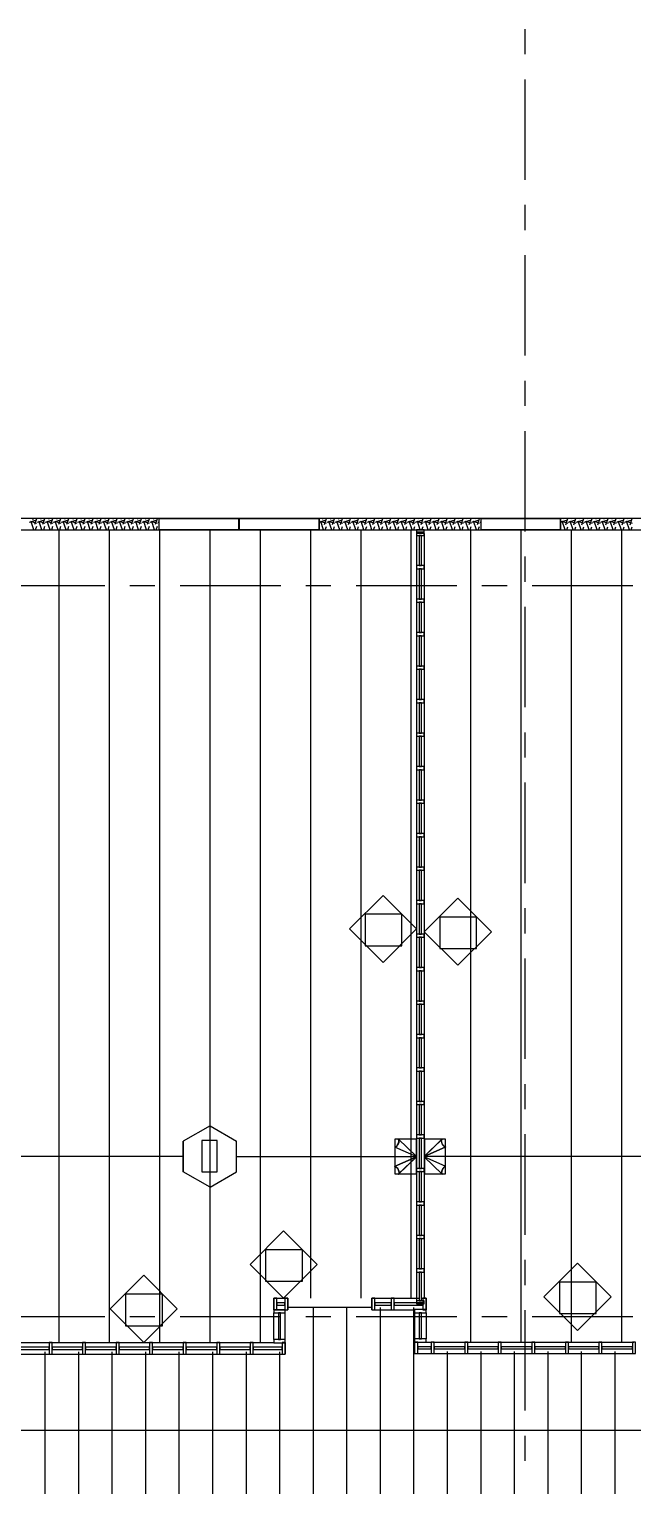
# Model space of a CAD drawing. Extents: x 0 to 3024, y 0 to 2160.
# Drawn here: x 655 to 871, y 646 to 1168 of the extents above; entities that cross this region are included whole.
import ezdxf

# ---------------------------------------------------------------- set-up
doc = ezdxf.new("R2010")
doc.units = 0
doc.layers.add('CTR-1st_Phase-Structure_S213-THIRD_FLOOR_FRAMING_PLAN', color=7, linetype='CONTINUOUS')

msp = doc.modelspace()

# ---------------------------------------------------------------- linework, layer by layer
at = {"layer": 'CTR-1st_Phase-Structure_S213-THIRD_FLOOR_FRAMING_PLAN', "color": 1}
for points in [[(832.859979, 1159.260025), (832.859979, 1168.260025)], [(832.859979, 1114.260026), (832.859979, 1150.260025)], [(832.859979, 1096.260027), (832.859979, 1105.260026)], [(832.859979, 1051.260028), (832.859979, 1087.260027)], [(832.859979, 1033.260028), (832.859979, 1042.260028)], [(832.859979, 988.260029), (832.859979, 1024.260028)], [(666.119983, 720.120036), (666.119983, 966.30003), (666.119983, 988.800029)], [(684.119983, 720.120036), (684.119983, 966.30003), (684.119983, 988.800029)], [(702.119982, 720.120036), (702.119982, 966.30003), (702.119982, 988.800029)], [(720.119982, 720.120036), (720.119982, 966.30003), (720.119982, 988.800029)], [(738.119982, 720.120036), (738.119982, 966.30003), (738.119982, 988.800029)], [(756.119981, 736.020036), (756.119981, 966.30003), (756.119981, 988.800029)], [(774.119981, 736.020036), (774.119981, 966.30003), (774.119981, 988.800029)], [(792.11998, 736.020036), (792.11998, 966.30003), (792.11998, 988.800029)], [(813.35998, 988.800029), (813.35998, 966.30003)], [(831.359979, 988.800029), (831.359979, 966.30003)], [(849.359979, 988.800029), (849.359979, 966.30003)], [(867.359978, 988.800029), (867.359978, 966.30003)], [(832.859979, 970.26003), (832.859979, 979.26003)], [(682.379983, 968.76003), (646.379984, 968.76003)], [(700.379982, 968.76003), (691.379983, 968.76003)], [(745.379981, 968.76003), (709.379982, 968.76003)], [(763.379981, 968.76003), (754.379981, 968.76003)], [(808.37998, 968.76003), (772.379981, 968.76003)], [(813.35998, 966.30003), (813.35998, 720.300036), (813.35998, 697.800037)], [(826.379979, 968.76003), (817.37998, 968.76003)], [(831.359979, 966.30003), (831.359979, 720.300036), (831.359979, 697.800037)], [(871.379978, 968.76003), (835.379979, 968.76003)], [(849.359979, 966.30003), (849.359979, 720.300036), (849.359979, 697.800037)], [(867.359978, 966.30003), (867.359978, 720.300036), (867.359978, 697.800037)], [(832.859979, 925.260031), (832.859979, 961.26003)], [(832.859979, 907.260031), (832.859979, 916.260031)], [(832.859979, 862.260032), (832.859979, 898.260032)], [(832.859979, 844.260033), (832.859979, 853.260033)], [(832.859979, 799.260034), (832.859979, 835.260033)], [(832.859979, 781.260034), (832.859979, 790.260034)], [(832.859979, 736.260036), (832.859979, 772.260035)], [(756.119981, 713.520036), (756.119981, 736.020036)], [(774.119981, 713.520036), (774.119981, 736.020036)], [(792.11998, 713.520036), (792.11998, 736.020036)], [(832.859979, 718.260036), (832.859979, 727.260036)], [(666.119983, 697.620037), (666.119983, 720.120036)], [(684.119983, 697.620037), (684.119983, 720.120036)], [(702.119982, 697.620037), (702.119982, 720.120036)], [(720.119982, 697.620037), (720.119982, 720.120036)], [(738.119982, 697.620037), (738.119982, 720.120036)], [(756.959981, 710.160036), (756.959981, 693.120037)], [(768.959981, 710.160036), (768.959981, 693.120037)], [(780.95998, 710.160036), (780.95998, 693.120037)], [(792.95998, 710.160036), (792.95998, 693.120037)], [(682.379983, 706.800036), (646.379984, 706.800036)], [(700.379982, 706.800036), (691.379983, 706.800036)], [(745.379981, 706.800036), (709.379982, 706.800036)], [(763.379981, 706.800036), (754.379981, 706.800036)], [(808.37998, 706.800036), (772.379981, 706.800036)], [(826.379979, 706.800036), (817.37998, 706.800036)], [(832.859979, 673.260037), (832.859979, 709.260036)], [(871.379978, 706.800036), (835.379979, 706.800036)], [(660.959983, 694.260037), (660.959983, 681.180037)], [(672.959983, 694.260037), (672.959983, 681.180037)], [(684.959983, 694.260037), (684.959983, 681.180037)], [(696.959983, 694.260037), (696.959983, 681.180037)], [(708.959982, 694.260037), (708.959982, 681.180037)], [(720.959982, 694.260037), (720.959982, 681.180037)], [(732.959982, 694.260037), (732.959982, 681.180037)], [(744.959981, 694.260037), (744.959981, 681.180037)], [(804.95998, 694.440037), (804.95998, 677.460037)], [(816.95998, 694.440037), (816.95998, 677.460037)], [(828.959979, 694.440037), (828.959979, 677.460037)], [(840.959979, 694.440037), (840.959979, 677.460037)], [(852.959979, 694.440037), (852.959979, 677.460037)], [(864.959978, 694.440037), (864.959978, 677.460037)], [(756.959981, 693.120037), (756.959981, 659.100038), (756.959981, 642.120038)], [(768.959981, 693.120037), (768.959981, 659.100038), (768.959981, 642.120038)], [(780.95998, 693.120037), (780.95998, 659.100038), (780.95998, 642.120038)], [(792.95998, 693.120037), (792.95998, 659.100038), (792.95998, 642.120038)], [(660.959983, 681.180037), (660.959983, 655.140038), (660.959983, 642.120038)], [(672.959983, 681.180037), (672.959983, 655.140038), (672.959983, 642.120038)], [(684.959983, 681.180037), (684.959983, 655.140038), (684.959983, 642.120038)], [(696.959983, 681.180037), (696.959983, 655.140038), (696.959983, 642.120038)], [(708.959982, 681.180037), (708.959982, 655.140038), (708.959982, 642.120038)], [(720.959982, 681.180037), (720.959982, 655.140038), (720.959982, 642.120038)], [(732.959982, 681.180037), (732.959982, 655.140038), (732.959982, 642.120038)], [(744.959981, 681.180037), (744.959981, 655.140038), (744.959981, 642.120038)], [(804.95998, 677.460037), (804.95998, 643.380038), (804.95998, 626.400038)], [(816.95998, 677.460037), (816.95998, 643.380038), (816.95998, 626.400038)], [(828.959979, 677.460037), (828.959979, 643.380038), (828.959979, 626.400038)], [(840.959979, 677.460037), (840.959979, 643.380038), (840.959979, 626.400038)], [(852.959979, 677.460037), (852.959979, 643.380038), (852.959979, 626.400038)], [(864.959978, 677.460037), (864.959978, 643.380038), (864.959978, 626.400038)], [(832.859979, 655.260038), (832.859979, 664.260037)]]:
    msp.add_lwpolyline(points, dxfattribs=at)
at = {"layer": 'CTR-1st_Phase-Structure_S213-THIRD_FLOOR_FRAMING_PLAN', "color": 7}
for points in [[(646.199984, 992.880029), (646.199984, 988.799929), (1565.879961, 988.799929), (1565.879961, 992.880029)], [(646.199984, 988.800029), (701.879982, 988.800029), (701.879982, 992.880029), (646.199984, 992.880029)], [(730.379982, 988.800029), (730.679982, 988.800029), (730.679982, 992.880029), (730.379982, 992.880029)], [(759.179981, 988.800029), (817.07998, 988.800029), (817.07998, 992.880029), (759.179981, 992.880029)], [(845.579979, 988.800029), (903.479977, 988.800029), (903.479977, 992.880029), (845.579979, 992.880029)], [(796.67998, 987.660029), (796.67998, 988.800029), (794.03998, 988.800029), (794.03998, 987.660029)], [(796.67998, 986.880029), (796.67998, 988.020029), (794.03998, 988.020029), (794.03998, 986.880029)], [(795.71998, 976.02003), (795.71998, 986.880029), (794.93998, 986.880029), (794.93998, 976.02003)], [(796.67998, 974.88003), (796.67998, 976.02003), (794.03998, 976.02003), (794.03998, 974.88003)], [(795.71998, 964.02003), (795.71998, 974.88003), (794.93998, 974.88003), (794.93998, 964.02003)], [(796.67998, 962.88003), (796.67998, 964.02003), (794.03998, 964.02003), (794.03998, 962.88003)], [(795.71998, 952.02003), (795.71998, 962.88003), (794.93998, 962.88003), (794.93998, 952.02003)], [(796.67998, 950.88003), (796.67998, 952.02003), (794.03998, 952.02003), (794.03998, 950.88003)], [(795.71998, 940.02003), (795.71998, 950.88003), (794.93998, 950.88003), (794.93998, 940.02003)], [(796.67998, 938.880031), (796.67998, 940.02003), (794.03998, 940.02003), (794.03998, 938.880031)], [(795.71998, 928.020031), (795.71998, 938.880031), (794.93998, 938.880031), (794.93998, 928.020031)], [(796.67998, 926.880031), (796.67998, 928.020031), (794.03998, 928.020031), (794.03998, 926.880031)], [(795.71998, 916.020031), (795.71998, 926.880031), (794.93998, 926.880031), (794.93998, 916.020031)], [(796.67998, 914.880031), (796.67998, 916.020031), (794.03998, 916.020031), (794.03998, 914.880031)], [(795.71998, 904.020031), (795.71998, 914.880031), (794.93998, 914.880031), (794.93998, 904.020031)], [(796.67998, 902.880031), (796.67998, 904.020031), (794.03998, 904.020031), (794.03998, 902.880031)], [(795.71998, 892.020032), (795.71998, 902.880031), (794.93998, 902.880031), (794.93998, 892.020032)], [(796.67998, 890.880032), (796.67998, 892.020032), (794.03998, 892.020032), (794.03998, 890.880032)], [(795.71998, 880.020032), (795.71998, 890.880032), (794.93998, 890.880032), (794.93998, 880.020032)], [(796.67998, 878.880032), (796.67998, 880.020032), (794.03998, 880.020032), (794.03998, 878.880032)], [(795.71998, 868.020032), (795.71998, 878.880032), (794.93998, 878.880032), (794.93998, 868.020032)], [(796.67998, 866.880032), (796.67998, 868.020032), (794.03998, 868.020032), (794.03998, 866.880032)], [(795.71998, 856.020033), (795.71998, 866.880032), (794.93998, 866.880032), (794.93998, 856.020033)], [(782.03998, 857.880033), (794.03998, 845.880033), (782.03998, 833.820033), (769.979981, 845.880033)], [(808.73998, 856.860033), (820.799979, 844.860033), (808.73998, 832.860033), (796.73998, 844.860033)], [(775.559981, 851.100033), (775.559981, 839.820033), (788.69998, 839.820033), (788.69998, 851.100033)], [(796.67998, 854.880033), (796.67998, 856.020033), (794.03998, 856.020033), (794.03998, 854.880033)], [(795.71998, 844.020033), (795.71998, 854.880033), (794.93998, 854.880033), (794.93998, 844.020033)], [(802.31998, 850.080033), (802.31998, 838.800033), (815.45998, 838.800033), (815.45998, 850.080033)], [(796.67998, 842.880033), (796.67998, 844.020033), (794.03998, 844.020033), (794.03998, 842.880033)], [(795.71998, 832.020033), (795.71998, 842.880033), (794.93998, 842.880033), (794.93998, 832.020033)], [(796.67998, 830.880033), (796.67998, 832.020033), (794.03998, 832.020033), (794.03998, 830.880033)], [(795.71998, 820.020033), (795.71998, 830.880033), (794.93998, 830.880033), (794.93998, 820.020033)], [(796.67998, 818.880034), (796.67998, 820.020033), (794.03998, 820.020033), (794.03998, 818.880034)], [(795.71998, 808.020034), (795.71998, 818.880034), (794.93998, 818.880034), (794.93998, 808.020034)], [(796.67998, 806.880034), (796.67998, 808.020034), (794.03998, 808.020034), (794.03998, 806.880034)], [(795.71998, 796.020034), (795.71998, 806.880034), (794.93998, 806.880034), (794.93998, 796.020034)], [(796.67998, 794.880034), (796.67998, 796.020034), (794.03998, 796.020034), (794.03998, 794.880034)], [(795.71998, 784.020034), (795.71998, 794.880034), (794.93998, 794.880034), (794.93998, 784.020034)], [(796.67998, 782.880034), (796.67998, 784.020034), (794.03998, 784.020034), (794.03998, 782.880034)], [(795.71998, 772.020035), (795.71998, 782.880034), (794.93998, 782.880034), (794.93998, 772.020035)], [(717.179982, 770.040035), (717.179982, 758.760035), (722.639982, 758.760035), (722.639982, 770.040035)], [(794.03998, 764.340035), (787.55998, 770.460035), (787.61998, 770.280035), (787.67998, 770.100035), (787.67998, 769.860035), (787.67998, 769.560035), (787.61998, 769.320035), (787.49998, 769.020035), (787.37998, 768.780035), (787.25998, 768.540035), (787.07998, 768.300035), (786.95998, 768.120035), (786.77998, 767.940035), (786.59998, 767.820035), (786.41998, 767.760035), (786.23998, 767.760035), (786.11998, 767.760035)], [(786.23998, 770.460035), (786.23998, 758.100035), (793.97998, 758.100035), (793.97998, 770.460035)], [(796.67998, 770.880035), (796.67998, 772.020035), (794.03998, 772.020035), (794.03998, 770.880035)], [(795.71998, 760.020035), (795.71998, 770.880035), (794.93998, 770.880035), (794.93998, 760.020035)], [(796.67998, 764.340035), (804.53998, 767.760035), (804.41998, 767.760035), (804.23998, 767.760035), (804.11998, 767.820035), (803.93998, 767.940035), (803.75998, 768.120035), (803.57998, 768.300035), (803.39998, 768.540035), (803.27998, 768.780035), (803.15998, 769.020035), (803.09998, 769.320035), (803.03998, 769.560035), (802.97998, 769.860035), (802.97998, 770.100035), (803.03998, 770.280035), (803.09998, 770.460035)], [(796.79998, 770.460035), (796.79998, 758.100035), (804.41998, 758.100035), (804.41998, 770.460035)], [(794.03998, 764.160035), (786.11998, 760.680035), (786.23998, 760.740035), (786.41998, 760.680035), (786.59998, 760.620035), (786.77998, 760.500035), (786.95998, 760.380035), (787.07998, 760.140035), (787.25998, 759.960035), (787.37998, 759.660035), (787.49998, 759.420035), (787.61998, 759.120035), (787.67998, 758.880035), (787.67998, 758.640035), (787.67998, 758.400035), (787.61998, 758.160035), (787.55998, 758.040035)], [(796.67998, 764.160035), (803.09998, 758.040035), (803.03998, 758.160035), (802.97998, 758.400035), (802.97998, 758.640035), (803.03998, 758.880035), (803.09998, 759.120035), (803.15998, 759.420035), (803.27998, 759.660035), (803.39998, 759.960035), (803.57998, 760.140035), (803.75998, 760.380035), (803.93998, 760.500035), (804.11998, 760.620035), (804.23998, 760.680035), (804.41998, 760.740035), (804.53998, 760.680035)], [(796.67998, 758.880035), (796.67998, 760.020035), (794.03998, 760.020035), (794.03998, 758.880035)], [(795.71998, 748.020035), (795.71998, 758.880035), (794.93998, 758.880035), (794.93998, 748.020035)], [(796.67998, 746.880035), (796.67998, 748.020035), (794.03998, 748.020035), (794.03998, 746.880035)], [(795.71998, 736.020036), (795.71998, 746.880035), (794.93998, 746.880035), (794.93998, 736.020036)], [(746.399981, 737.640036), (758.399981, 725.640036), (746.399981, 713.580036), (734.399982, 725.640036)], [(796.67998, 734.880036), (796.67998, 736.020036), (794.03998, 736.020036), (794.03998, 734.880036)], [(739.979982, 730.860036), (739.979982, 719.580036), (753.119981, 719.580036), (753.119981, 730.860036)], [(795.71998, 724.020036), (795.71998, 734.880036), (794.93998, 734.880036), (794.93998, 724.020036)], [(851.579979, 726.060036), (863.639978, 714.060036), (851.579979, 702.000036), (839.579979, 714.060036)], [(696.359983, 721.740036), (708.359982, 709.680036), (696.359983, 697.680037), (684.299983, 709.680036)], [(796.67998, 722.880036), (796.67998, 724.020036), (794.03998, 724.020036), (794.03998, 722.880036)], [(795.71998, 712.560036), (795.71998, 722.880036), (794.93998, 722.880036), (794.93998, 712.560036)], [(845.159979, 719.280036), (845.159979, 708.000036), (858.299979, 708.000036), (858.299979, 719.280036)], [(689.879983, 714.960036), (689.879983, 703.680036), (703.019982, 703.680036), (703.019982, 714.960036)], [(743.999981, 713.520036), (742.859981, 713.520036), (742.859981, 709.380036), (743.999981, 709.380036)], [(746.819981, 711.840036), (743.999981, 711.840036), (743.999981, 711.060036), (746.819981, 711.060036)], [(747.959981, 713.520036), (746.819981, 713.520036), (746.819981, 709.380036), (747.959981, 709.380036)], [(779.039981, 713.520036), (777.959981, 713.520036), (777.959981, 709.380036), (779.039981, 709.380036)], [(784.85998, 711.840036), (779.039981, 711.840036), (779.039981, 711.060036), (784.85998, 711.060036)], [(785.93998, 713.520036), (784.85998, 713.520036), (784.85998, 709.380036), (785.93998, 709.380036)], [(796.25998, 711.840036), (785.93998, 711.840036), (785.93998, 711.060036), (796.25998, 711.060036)], [(796.67998, 711.480036), (796.67998, 712.560036), (794.03998, 712.560036), (794.03998, 711.480036)], [(797.39998, 713.520036), (796.25998, 713.520036), (796.25998, 709.380036), (797.39998, 709.380036)], [(742.859981, 709.380036), (742.859981, 708.300036), (746.999981, 708.300036), (746.999981, 709.380036)], [(744.539981, 708.300036), (744.539981, 698.700037), (745.319981, 698.700037), (745.319981, 708.300036)], [(797.39998, 708.300036), (797.39998, 709.440036), (793.25998, 709.440036), (793.25998, 708.300036)], [(795.71998, 698.940037), (795.71998, 708.300036), (794.93998, 708.300036), (794.93998, 698.940037)], [(662.459983, 695.940037), (651.539984, 695.940037), (651.539984, 695.160037), (662.459983, 695.160037)], [(663.539983, 697.620037), (662.459983, 697.620037), (662.459983, 693.480037), (663.539983, 693.480037)], [(674.459983, 695.940037), (663.539983, 695.940037), (663.539983, 695.160037), (674.459983, 695.160037)], [(675.539983, 697.620037), (674.459983, 697.620037), (674.459983, 693.480037), (675.539983, 693.480037)], [(686.459983, 695.940037), (675.539983, 695.940037), (675.539983, 695.160037), (686.459983, 695.160037)], [(687.539983, 697.620037), (686.459983, 697.620037), (686.459983, 693.480037), (687.539983, 693.480037)], [(698.459983, 695.940037), (687.539983, 695.940037), (687.539983, 695.160037), (698.459983, 695.160037)], [(699.539983, 697.620037), (698.459983, 697.620037), (698.459983, 693.480037), (699.539983, 693.480037)], [(710.459982, 695.940037), (699.539983, 695.940037), (699.539983, 695.160037), (710.459982, 695.160037)], [(711.539982, 697.620037), (710.459982, 697.620037), (710.459982, 693.480037), (711.539982, 693.480037)], [(722.459982, 695.940037), (711.539982, 695.940037), (711.539982, 695.160037), (722.459982, 695.160037)], [(723.539982, 697.620037), (722.459982, 697.620037), (722.459982, 693.480037), (723.539982, 693.480037)], [(734.459982, 695.940037), (723.539982, 695.940037), (723.539982, 695.160037), (734.459982, 695.160037)], [(735.539982, 697.620037), (734.459982, 697.620037), (734.459982, 693.480037), (735.539982, 693.480037)], [(745.859981, 695.940037), (735.539982, 695.940037), (735.539982, 695.160037), (745.859981, 695.160037)], [(742.859981, 698.700037), (742.859981, 697.560037), (746.999981, 697.560037), (746.999981, 698.700037)], [(746.999981, 697.620037), (745.859981, 697.620037), (745.859981, 693.480037), (746.999981, 693.480037)], [(797.39998, 697.800037), (797.39998, 698.940037), (793.25998, 698.940037), (793.25998, 697.800037)], [(794.39998, 697.800037), (793.25998, 697.800037), (793.25998, 693.660037), (794.39998, 693.660037)], [(799.25998, 696.120037), (794.39998, 696.120037), (794.39998, 695.400037), (799.25998, 695.400037)], [(800.33998, 697.800037), (799.25998, 697.800037), (799.25998, 693.660037), (800.33998, 693.660037)], [(811.25998, 696.120037), (800.33998, 696.120037), (800.33998, 695.400037), (811.25998, 695.400037)], [(812.33998, 697.800037), (811.25998, 697.800037), (811.25998, 693.660037), (812.33998, 693.660037)], [(823.259979, 696.120037), (812.33998, 696.120037), (812.33998, 695.400037), (823.259979, 695.400037)], [(824.339979, 697.800037), (823.259979, 697.800037), (823.259979, 693.660037), (824.339979, 693.660037)], [(835.259979, 696.120037), (824.339979, 696.120037), (824.339979, 695.400037), (835.259979, 695.400037)], [(836.339979, 697.800037), (835.259979, 697.800037), (835.259979, 693.660037), (836.339979, 693.660037)], [(847.259979, 696.120037), (836.339979, 696.120037), (836.339979, 695.400037), (847.259979, 695.400037)], [(848.339979, 697.800037), (847.259979, 697.800037), (847.259979, 693.660037), (848.339979, 693.660037)], [(859.259979, 696.120037), (848.339979, 696.120037), (848.339979, 695.400037), (859.259979, 695.400037)], [(860.339978, 697.800037), (859.259979, 697.800037), (859.259979, 693.660037), (860.339978, 693.660037)], [(871.259978, 696.120037), (860.339978, 696.120037), (860.339978, 695.400037), (871.259978, 695.400037)], [(872.339978, 697.800037), (871.259978, 697.800037), (871.259978, 693.660037), (872.339978, 693.660037)]]:
    msp.add_lwpolyline(points, close=True, dxfattribs=at)
at = {"layer": 'CTR-1st_Phase-Structure_S213-THIRD_FLOOR_FRAMING_PLAN', "color": 2}
for points in [[(655.439984, 991.560029), (657.599984, 992.280029), (657.599984, 992.280029)], [(658.139984, 991.140029), (655.979984, 991.860029), (655.979984, 991.860029)], [(656.759984, 992.460029), (656.639984, 992.880029)], [(657.359984, 990.900029), (658.079984, 992.880029)], [(658.319984, 991.560029), (660.479983, 992.280029), (660.479983, 992.280029)], [(661.019983, 991.140029), (658.859984, 991.860029), (658.859984, 991.860029)], [(659.639984, 992.520029), (659.519984, 992.880029)], [(660.239983, 990.900029), (660.959983, 992.880029)], [(661.199983, 991.560029), (663.359983, 992.280029), (663.359983, 992.280029)], [(663.899983, 991.140029), (661.739983, 991.860029), (661.739983, 991.860029)], [(662.819983, 988.800029), (661.799983, 991.800029)], [(662.519983, 992.520029), (662.399983, 992.880029)], [(663.119983, 990.840029), (663.839983, 992.880029)], [(664.079983, 991.560029), (666.239983, 992.280029), (666.239983, 992.280029)], [(666.779983, 991.140029), (664.619983, 991.860029), (664.619983, 991.860029)], [(665.699983, 988.800029), (664.679983, 991.800029)], [(665.399983, 992.520029), (665.279983, 992.880029)], [(665.999983, 990.840029), (666.719983, 992.880029)], [(666.959983, 991.560029), (669.119983, 992.280029), (669.119983, 992.280029)], [(669.659983, 991.140029), (667.499983, 991.860029), (667.499983, 991.860029)], [(668.579983, 988.800029), (667.559983, 991.800029)], [(668.279983, 992.520029), (668.159983, 992.880029)], [(668.879983, 990.840029), (669.599983, 992.880029)], [(669.839983, 991.560029), (671.999983, 992.280029), (671.999983, 992.280029)], [(672.539983, 991.140029), (670.379983, 991.860029), (670.379983, 991.860029)], [(671.459983, 988.800029), (670.439983, 991.800029)], [(671.159983, 992.520029), (671.039983, 992.880029)], [(671.759983, 990.840029), (672.479983, 992.880029)], [(672.719983, 991.560029), (674.879983, 992.280029), (674.879983, 992.280029)], [(675.419983, 991.140029), (673.259983, 991.860029), (673.259983, 991.860029)], [(674.339983, 988.800029), (673.319983, 991.800029)], [(674.039983, 992.520029), (673.919983, 992.880029)], [(674.639983, 990.840029), (675.359983, 992.880029)], [(675.599983, 991.560029), (677.759983, 992.280029), (677.759983, 992.280029)], [(678.299983, 991.140029), (676.139983, 991.860029), (676.139983, 991.860029)], [(677.219983, 988.800029), (676.199983, 991.800029)], [(676.919983, 992.520029), (676.799983, 992.880029)], [(677.519983, 990.840029), (678.239983, 992.880029)], [(678.479983, 991.560029), (680.639983, 992.280029), (680.639983, 992.280029)], [(681.179983, 991.140029), (679.019983, 991.860029), (679.019983, 991.860029)], [(680.099983, 988.800029), (679.079983, 991.800029)], [(679.799983, 992.520029), (679.679983, 992.880029)], [(680.399983, 990.840029), (681.119983, 992.880029)], [(681.359983, 991.560029), (683.519983, 992.280029), (683.519983, 992.280029)], [(684.059983, 991.140029), (681.899983, 991.860029), (681.899983, 991.860029)], [(682.979983, 988.800029), (681.959983, 991.800029)], [(682.679983, 992.520029), (682.559983, 992.880029)], [(683.279983, 990.840029), (683.999983, 992.880029)], [(684.239983, 991.560029), (686.399983, 992.280029), (686.399983, 992.280029)], [(686.939983, 991.140029), (684.779983, 991.860029), (684.779983, 991.860029)], [(685.859983, 988.800029), (684.839983, 991.800029)], [(685.559983, 992.520029), (685.439983, 992.880029)], [(686.159983, 990.840029), (686.879983, 992.880029)], [(687.119983, 991.560029), (689.279983, 992.280029), (689.279983, 992.280029)], [(689.819983, 991.140029), (687.659983, 991.860029), (687.659983, 991.860029)], [(688.739983, 988.800029), (687.719983, 991.800029)], [(688.439983, 992.520029), (688.319983, 992.880029)], [(689.039983, 990.840029), (689.759983, 992.880029)], [(689.999983, 991.560029), (692.159983, 992.280029), (692.159983, 992.280029)], [(692.699983, 991.140029), (690.539983, 991.860029), (690.539983, 991.860029)], [(691.619983, 988.800029), (690.599983, 991.800029)], [(691.319983, 992.520029), (691.199983, 992.880029)], [(691.919983, 990.840029), (692.639983, 992.880029)], [(692.879983, 991.560029), (695.039983, 992.280029), (695.039983, 992.280029)], [(695.579983, 991.140029), (693.419983, 991.860029), (693.419983, 991.860029)], [(694.499983, 988.800029), (693.479983, 991.800029)], [(694.199983, 992.520029), (694.079983, 992.880029)], [(694.799983, 990.840029), (695.519983, 992.880029)], [(695.759983, 991.560029), (697.919983, 992.280029), (697.919983, 992.280029)], [(698.459983, 991.140029), (696.299983, 991.860029), (696.299983, 991.860029)], [(697.379983, 988.800029), (696.359983, 991.800029)], [(697.079983, 992.520029), (696.959983, 992.880029)], [(697.679983, 990.840029), (698.399983, 992.880029)], [(698.639983, 991.560029), (700.799982, 992.280029), (700.799982, 992.280029)], [(701.339982, 991.140029), (699.179983, 991.860029), (699.179983, 991.860029)], [(700.259982, 988.800029), (699.239983, 991.800029)], [(699.959983, 992.520029), (699.839983, 992.880029)], [(700.559982, 990.840029), (701.279982, 992.880029)], [(759.179981, 991.560029), (761.279981, 992.280029), (761.279981, 992.280029)], [(761.819981, 991.140029), (759.659981, 991.860029), (759.659981, 991.860029)], [(760.739981, 988.800029), (759.719981, 991.860029)], [(760.439981, 992.580029), (760.319981, 992.880029)], [(761.039981, 990.780029), (761.759981, 992.880029)], [(761.999981, 991.560029), (764.159981, 992.280029), (764.159981, 992.280029)], [(764.699981, 991.140029), (762.539981, 991.860029), (762.539981, 991.860029)], [(763.619981, 988.800029), (762.599981, 991.860029)], [(763.319981, 992.580029), (763.199981, 992.880029)], [(763.919981, 990.780029), (764.639981, 992.880029)], [(764.879981, 991.560029), (767.039981, 992.280029), (767.039981, 992.280029)], [(767.579981, 991.140029), (765.419981, 991.860029), (765.419981, 991.860029)], [(766.499981, 988.800029), (765.479981, 991.860029)], [(766.199981, 992.580029), (766.079981, 992.880029)], [(766.799981, 990.780029), (767.519981, 992.880029)], [(767.759981, 991.560029), (769.919981, 992.280029), (769.919981, 992.280029)], [(770.459981, 991.140029), (768.299981, 991.860029), (768.299981, 991.860029)], [(769.379981, 988.800029), (768.359981, 991.860029)], [(769.079981, 992.640029), (768.959981, 992.880029)], [(769.679981, 990.780029), (770.399981, 992.880029)], [(770.639981, 991.560029), (772.799981, 992.280029), (772.799981, 992.280029)], [(773.339981, 991.140029), (771.179981, 991.860029), (771.179981, 991.860029)], [(772.259981, 988.800029), (771.239981, 991.920029)], [(771.959981, 992.640029), (771.839981, 992.880029)], [(772.559981, 990.720029), (773.279981, 992.880029)], [(773.519981, 991.560029), (775.679981, 992.280029), (775.679981, 992.280029)], [(776.219981, 991.140029), (774.059981, 991.860029), (774.059981, 991.860029)], [(775.139981, 988.800029), (774.119981, 991.920029)], [(774.839981, 992.640029), (774.719981, 992.880029)], [(775.439981, 990.720029), (776.159981, 992.880029)], [(776.399981, 991.560029), (778.559981, 992.280029), (778.559981, 992.280029)], [(779.099981, 991.140029), (776.939981, 991.860029), (776.939981, 991.860029)], [(778.019981, 988.800029), (776.999981, 991.920029)], [(777.719981, 992.640029), (777.599981, 992.880029)], [(778.319981, 990.720029), (779.039981, 992.880029)], [(779.279981, 991.560029), (781.43998, 992.280029), (781.43998, 992.280029)], [(781.97998, 991.140029), (779.819981, 991.860029), (779.819981, 991.860029)], [(780.89998, 988.800029), (779.879981, 991.920029)], [(780.59998, 992.640029), (780.47998, 992.880029)], [(781.19998, 990.720029), (781.91998, 992.880029)], [(782.15998, 991.560029), (784.31998, 992.280029), (784.31998, 992.280029)], [(784.85998, 991.140029), (782.69998, 991.860029), (782.69998, 991.860029)], [(783.77998, 988.800029), (782.75998, 991.920029)], [(783.47998, 992.640029), (783.35998, 992.880029)], [(784.07998, 990.720029), (784.79998, 992.880029)], [(785.03998, 991.560029), (787.19998, 992.280029), (787.19998, 992.280029)], [(787.73998, 991.140029), (785.57998, 991.860029), (785.57998, 991.860029)], [(786.65998, 988.800029), (785.63998, 991.920029)], [(786.35998, 992.640029), (786.23998, 992.880029)], [(786.95998, 990.720029), (787.67998, 992.880029)], [(787.91998, 991.560029), (790.07998, 992.280029), (790.07998, 992.280029)], [(790.61998, 991.140029), (788.45998, 991.860029), (788.45998, 991.860029)], [(789.53998, 988.800029), (788.51998, 991.920029)], [(789.23998, 992.640029), (789.11998, 992.880029)], [(789.83998, 990.720029), (790.55998, 992.880029)], [(790.79998, 991.560029), (792.95998, 992.280029), (792.95998, 992.280029)], [(793.49998, 991.140029), (791.33998, 991.860029), (791.33998, 991.860029)], [(792.41998, 988.800029), (791.39998, 991.920029)], [(792.11998, 992.640029), (791.99998, 992.880029)], [(792.71998, 990.720029), (793.43998, 992.880029)], [(793.67998, 991.560029), (795.83998, 992.280029), (795.83998, 992.280029)], [(796.37998, 991.140029), (794.21998, 991.860029), (794.21998, 991.860029)], [(795.29998, 988.800029), (794.27998, 991.920029)], [(794.99998, 992.640029), (794.87998, 992.880029)], [(795.59998, 990.720029), (796.31998, 992.880029)], [(796.55998, 991.560029), (798.71998, 992.280029), (798.71998, 992.280029)], [(799.25998, 991.140029), (797.09998, 991.860029), (797.09998, 991.860029)], [(798.17998, 988.800029), (797.15998, 991.920029)], [(797.87998, 992.640029), (797.75998, 992.880029)], [(798.47998, 990.720029), (799.19998, 992.880029)], [(799.43998, 991.560029), (801.59998, 992.280029), (801.59998, 992.280029)], [(802.13998, 991.140029), (799.97998, 991.860029), (799.97998, 991.860029)], [(801.05998, 988.800029), (800.03998, 991.920029)], [(800.75998, 992.640029), (800.63998, 992.880029)], [(801.35998, 990.720029), (802.07998, 992.880029)], [(802.31998, 991.560029), (804.47998, 992.280029), (804.47998, 992.280029)], [(805.01998, 991.140029), (802.85998, 991.860029), (802.85998, 991.860029)], [(803.93998, 988.800029), (802.91998, 991.920029)], [(803.63998, 992.640029), (803.51998, 992.880029)], [(804.23998, 990.720029), (804.95998, 992.880029)], [(805.19998, 991.560029), (807.35998, 992.280029), (807.35998, 992.280029)], [(807.89998, 991.140029), (805.73998, 991.860029), (805.73998, 991.860029)], [(806.81998, 988.800029), (805.79998, 991.920029)], [(806.51998, 992.640029), (806.39998, 992.880029)], [(807.11998, 990.720029), (807.83998, 992.880029)], [(808.07998, 991.560029), (810.23998, 992.280029), (810.23998, 992.280029)], [(810.77998, 991.140029), (808.61998, 991.860029), (808.61998, 991.860029)], [(809.69998, 988.800029), (808.67998, 991.920029)], [(809.39998, 992.640029), (809.27998, 992.880029)], [(809.99998, 990.720029), (810.71998, 992.880029)], [(810.95998, 991.560029), (813.11998, 992.280029), (813.11998, 992.280029)], [(813.65998, 991.140029), (811.49998, 991.860029), (811.49998, 991.860029)], [(812.57998, 988.800029), (811.55998, 991.920029)], [(812.27998, 992.640029), (812.15998, 992.880029)], [(812.87998, 990.720029), (813.59998, 992.880029)], [(813.83998, 991.560029), (815.99998, 992.280029), (815.99998, 992.280029)], [(815.45998, 988.800029), (814.43998, 991.920029)], [(816.53998, 991.140029), (814.43998, 991.860029), (814.43998, 991.860029)], [(815.15998, 992.640029), (815.03998, 992.880029)], [(815.75998, 990.720029), (816.47998, 992.880029)], [(845.579979, 991.560029), (847.679979, 992.280029), (847.679979, 992.280029)], [(847.139979, 988.800029), (846.059979, 991.980029)], [(848.279979, 991.140029), (846.119979, 991.860029), (846.119979, 991.860029)], [(846.779979, 992.700029), (846.719979, 992.880029)], [(847.379979, 990.660029), (848.159979, 992.880029)], [(848.399979, 991.560029), (850.559979, 992.280029), (850.559979, 992.280029)], [(850.019979, 988.800029), (848.939979, 991.980029)], [(851.159979, 991.140029), (848.999979, 991.860029), (848.999979, 991.860029)], [(849.659979, 992.700029), (849.599979, 992.880029)], [(850.259979, 990.660029), (851.039979, 992.880029)], [(851.279979, 991.560029), (853.439979, 992.280029), (853.439979, 992.280029)], [(852.899979, 988.800029), (851.819979, 991.980029)], [(854.039979, 991.140029), (851.879979, 991.860029), (851.879979, 991.860029)], [(852.539979, 992.700029), (852.479979, 992.880029)], [(853.139979, 990.660029), (853.919979, 992.880029)], [(854.159979, 991.560029), (856.319979, 992.280029), (856.319979, 992.280029)], [(855.779979, 988.800029), (854.699979, 991.980029)], [(856.919979, 991.140029), (854.759979, 991.860029), (854.759979, 991.860029)], [(855.419979, 992.700029), (855.359979, 992.880029)], [(856.019979, 990.660029), (856.799979, 992.880029)], [(857.039979, 991.560029), (859.199979, 992.280029), (859.199979, 992.280029)], [(858.659979, 988.800029), (857.579979, 991.980029)], [(859.799979, 991.140029), (857.639979, 991.860029), (857.639979, 991.860029)], [(858.299979, 992.700029), (858.239979, 992.880029)], [(858.899979, 990.660029), (859.679979, 992.880029)], [(859.919979, 991.560029), (862.079978, 992.280029), (862.079978, 992.280029)], [(861.539978, 988.800029), (860.459978, 991.980029)], [(862.679978, 991.140029), (860.519978, 991.860029), (860.519978, 991.860029)], [(861.179978, 992.700029), (861.119978, 992.880029)], [(861.779978, 990.660029), (862.559978, 992.880029)], [(862.799978, 991.560029), (864.959978, 992.280029), (864.959978, 992.280029)], [(864.419978, 988.800029), (863.339978, 991.980029)], [(865.559978, 991.140029), (863.399978, 991.860029), (863.399978, 991.860029)], [(864.059978, 992.700029), (863.999978, 992.880029)], [(864.659978, 990.660029), (865.439978, 992.880029)], [(865.679978, 991.560029), (867.839978, 992.280029), (867.839978, 992.280029)], [(867.299978, 988.800029), (866.219978, 991.980029)], [(868.439978, 991.140029), (866.279978, 991.860029), (866.279978, 991.860029)], [(866.939978, 992.700029), (866.879978, 992.880029)], [(867.539978, 990.660029), (868.319978, 992.880029)], [(868.559978, 991.560029), (870.719978, 992.280029), (870.719978, 992.280029)], [(870.179978, 988.800029), (869.099978, 991.980029)], [(871.319978, 991.140029), (869.159978, 991.860029), (869.159978, 991.860029)], [(869.819978, 992.700029), (869.759978, 992.880029)], [(870.419978, 990.660029), (871.199978, 992.880029)], [(657.059984, 988.800029), (656.039984, 991.740029)], [(657.659984, 988.800029), (658.079984, 990.180029)], [(659.939984, 988.800029), (658.919984, 991.740029)], [(660.539983, 988.800029), (660.959983, 990.180029)], [(663.419983, 988.800029), (663.839983, 990.120029)], [(666.299983, 988.800029), (666.719983, 990.120029)], [(669.179983, 988.800029), (669.599983, 990.120029)], [(672.059983, 988.800029), (672.479983, 990.120029)], [(674.939983, 988.800029), (675.359983, 990.120029)], [(677.819983, 988.800029), (678.239983, 990.120029)], [(680.699983, 988.800029), (681.119983, 990.120029)], [(683.579983, 988.800029), (683.999983, 990.120029)], [(686.459983, 988.800029), (686.879983, 990.120029)], [(689.339983, 988.800029), (689.759983, 990.120029)], [(692.219983, 988.800029), (692.639983, 990.120029)], [(695.099983, 988.800029), (695.519983, 990.120029)], [(697.979983, 988.800029), (698.399983, 990.120029)], [(700.859982, 988.800029), (701.279982, 990.120029)], [(701.519982, 991.560029), (701.879982, 991.680029)], [(730.379982, 991.560029), (730.679982, 991.680029)], [(761.339981, 988.800029), (761.759981, 990.060029)], [(764.219981, 988.800029), (764.639981, 990.060029)], [(767.099981, 988.800029), (767.519981, 990.060029)], [(769.979981, 988.800029), (770.399981, 990.060029)], [(772.859981, 988.800029), (773.279981, 990.000029)], [(775.739981, 988.800029), (776.159981, 990.000029)], [(778.619981, 988.800029), (779.039981, 990.000029)], [(781.49998, 988.800029), (781.91998, 990.000029)], [(784.37998, 988.800029), (784.79998, 990.000029)], [(787.25998, 988.800029), (787.67998, 990.000029)], [(790.13998, 988.800029), (790.55998, 990.000029)], [(793.01998, 988.800029), (793.43998, 990.000029)], [(795.89998, 988.800029), (796.31998, 990.000029)], [(798.77998, 988.800029), (799.19998, 990.000029)], [(801.65998, 988.800029), (802.07998, 990.000029)], [(804.53998, 988.800029), (804.95998, 990.000029)], [(807.41998, 988.800029), (807.83998, 990.000029)], [(810.29998, 988.800029), (810.71998, 990.000029)], [(813.17998, 988.800029), (813.59998, 990.000029)], [(816.05998, 988.800029), (816.47998, 990.000029)], [(816.71998, 991.560029), (817.07998, 991.680029)], [(847.739979, 988.800029), (848.099979, 989.940029)], [(850.619979, 988.800029), (850.979979, 989.940029)], [(853.499979, 988.800029), (853.859979, 989.940029)], [(856.379979, 988.800029), (856.739979, 989.940029)], [(859.259979, 988.800029), (859.619979, 989.940029)], [(862.139978, 988.800029), (862.499978, 989.940029)], [(865.019978, 988.800029), (865.379978, 989.940029)], [(867.899978, 988.800029), (868.259978, 989.940029)], [(870.779978, 988.800029), (871.139978, 989.940029)]]:
    msp.add_lwpolyline(points, dxfattribs=at)
at = {"layer": 'CTR-1st_Phase-Structure_S213-THIRD_FLOOR_FRAMING_PLAN', "color": 7}
for points in [[(701.879982, 992.880029), (730.379982, 992.880029)], [(701.879982, 988.800029), (701.879982, 992.880029)], [(730.379982, 988.800029), (730.379982, 992.880029)], [(730.679982, 992.880029), (759.179981, 992.880029)], [(730.679982, 988.800029), (730.679982, 992.880029)], [(759.179981, 988.800029), (759.179981, 992.880029)], [(817.07998, 992.880029), (845.579979, 992.880029)], [(817.07998, 988.800029), (817.07998, 992.880029)], [(845.579979, 988.800029), (845.579979, 992.880029)], [(730.379982, 988.800029), (701.879982, 988.800029)], [(759.179981, 988.800029), (730.679982, 988.800029)], [(794.03998, 987.480029), (794.03998, 975.48003)], [(796.67998, 987.480029), (796.67998, 975.48003)], [(845.579979, 988.800029), (817.07998, 988.800029)], [(794.03998, 975.48003), (794.03998, 963.48003)], [(796.67998, 975.48003), (796.67998, 963.48003)], [(794.03998, 963.48003), (794.03998, 951.48003)], [(796.67998, 963.48003), (796.67998, 951.48003)], [(794.03998, 951.48003), (794.03998, 939.480031)], [(796.67998, 951.48003), (796.67998, 939.480031)], [(794.03998, 939.480031), (794.03998, 927.480031)], [(796.67998, 939.480031), (796.67998, 927.480031)], [(794.03998, 927.480031), (794.03998, 915.480031)], [(796.67998, 927.480031), (796.67998, 915.480031)], [(794.03998, 915.480031), (794.03998, 903.480031)], [(796.67998, 915.480031), (796.67998, 903.480031)], [(794.03998, 903.480031), (794.03998, 891.480032)], [(796.67998, 903.480031), (796.67998, 891.480032)], [(794.03998, 891.480032), (794.03998, 879.480032)], [(796.67998, 891.480032), (796.67998, 879.480032)], [(794.03998, 879.480032), (794.03998, 867.480032)], [(796.67998, 879.480032), (796.67998, 867.480032)], [(794.03998, 867.480032), (794.03998, 855.480033)], [(796.67998, 867.480032), (796.67998, 855.480033)], [(794.03998, 855.480033), (794.03998, 843.480033)], [(796.67998, 855.480033), (796.67998, 843.480033)], [(794.03998, 843.480033), (794.03998, 831.480033)], [(796.67998, 843.480033), (796.67998, 831.480033)], [(794.03998, 831.480033), (794.03998, 819.480034)], [(796.67998, 831.480033), (796.67998, 819.480034)], [(794.03998, 819.480034), (794.03998, 807.480034)], [(796.67998, 819.480034), (796.67998, 807.480034)], [(794.03998, 807.480034), (794.03998, 795.480034)], [(796.67998, 807.480034), (796.67998, 795.480034)], [(794.03998, 795.480034), (794.03998, 783.480034)], [(796.67998, 795.480034), (796.67998, 783.480034)], [(794.03998, 783.480034), (794.03998, 771.480035)], [(796.67998, 783.480034), (796.67998, 771.480035)], [(720.119982, 775.260035), (710.459982, 769.860035), (710.459982, 758.760035)], [(720.119982, 775.260035), (729.539982, 769.860035)], [(720.119982, 753.360035), (710.459982, 758.760035), (710.459982, 769.860035)], [(720.119982, 753.360035), (729.539982, 758.760035), (729.539982, 769.860035)], [(786.11998, 767.760035), (786.53998, 767.820035), (787.01998, 768.180035)], [(786.11998, 767.760035), (794.03998, 764.340035)], [(787.07998, 768.240035), (787.43998, 768.900035), (787.67998, 769.620035)], [(794.03998, 764.340035), (787.37998, 770.640035)], [(787.67998, 769.680035), (787.61998, 770.280035), (787.37998, 770.640035)], [(794.03998, 771.480035), (794.03998, 759.480035)], [(796.67998, 771.480035), (796.67998, 759.480035)], [(796.67998, 764.340035), (803.27998, 770.640035)], [(804.53998, 767.760035), (796.67998, 764.340035)], [(802.97998, 769.680035), (803.03998, 770.280035), (803.27998, 770.640035)], [(803.63998, 768.240035), (803.21998, 768.900035), (803.03998, 769.620035)], [(804.53998, 767.760035), (804.11998, 767.820035), (803.63998, 768.180035)], [(710.459982, 764.340035), (646.199984, 764.340035)], [(729.539982, 764.340035), (794.03998, 764.340035)], [(786.11998, 760.680035), (794.03998, 764.160035)], [(794.03998, 764.160035), (787.37998, 757.800035)], [(893.699978, 764.340035), (796.67998, 764.340035)], [(796.67998, 764.160035), (803.27998, 757.800035)], [(804.53998, 760.680035), (796.67998, 764.160035)], [(786.11998, 760.680035), (786.53998, 760.680035)], [(786.53998, 760.620035), (787.01998, 760.260035)], [(787.07998, 760.200035), (787.43998, 759.600035)], [(787.67998, 758.760035), (787.61998, 758.160035), (787.37998, 757.800035)], [(787.43998, 759.540035), (787.67998, 758.820035)], [(794.03998, 759.480035), (794.03998, 747.480035)], [(796.67998, 759.480035), (796.67998, 747.480035)], [(802.97998, 758.760035), (803.03998, 758.160035), (803.27998, 757.800035)], [(803.21998, 759.540035), (803.03998, 758.820035)], [(803.63998, 760.200035), (803.21998, 759.600035)], [(804.11998, 760.620035), (803.63998, 760.260035)], [(804.53998, 760.680035), (804.11998, 760.680035)], [(794.03998, 747.480035), (794.03998, 735.480036)], [(796.67998, 747.480035), (796.67998, 735.480036)], [(794.03998, 735.480036), (794.03998, 723.480036)], [(796.67998, 735.480036), (796.67998, 723.480036)], [(794.03998, 723.480036), (794.03998, 711.840036)], [(796.67998, 723.480036), (796.67998, 713.520036)], [(742.859981, 709.380036), (742.859981, 713.520036), (747.959981, 713.520036)], [(747.959981, 713.520036), (747.959981, 709.380036)], [(777.959981, 710.160036), (747.959981, 710.160036)], [(777.959981, 709.380036), (777.959981, 713.520036), (785.39998, 713.520036)], [(785.39998, 713.520036), (794.93998, 713.520036)], [(795.71998, 713.520036), (797.39998, 713.520036)], [(797.39998, 713.520036), (797.39998, 709.380036)], [(742.859981, 698.700037), (742.859981, 708.300036)], [(743.999981, 709.380036), (746.819981, 709.380036)], [(746.999981, 698.700037), (746.999981, 708.300036)], [(777.959981, 709.380036), (785.39998, 709.380036)], [(785.39998, 709.380036), (793.25998, 709.380036)], [(793.25998, 708.300036), (793.25998, 698.940037)], [(797.39998, 708.300036), (797.39998, 698.940037)], [(650.999984, 697.620037), (662.999983, 697.620037)], [(662.999983, 697.620037), (674.999983, 697.620037)], [(674.999983, 697.620037), (686.999983, 697.620037)], [(686.999983, 697.620037), (698.999983, 697.620037)], [(698.999983, 697.620037), (710.999982, 697.620037)], [(710.999982, 697.620037), (722.999982, 697.620037)], [(722.999982, 697.620037), (734.999982, 697.620037)], [(734.999982, 697.620037), (742.859981, 697.620037)], [(746.999981, 697.620037), (746.999981, 693.480037)], [(793.25998, 693.660037), (793.25998, 697.800037)], [(794.39998, 697.800037), (799.25998, 697.800037)], [(799.79998, 697.800037), (811.79998, 697.800037)], [(811.79998, 697.800037), (823.799979, 697.800037)], [(823.799979, 697.800037), (835.799979, 697.800037)], [(835.799979, 697.800037), (847.799979, 697.800037)], [(847.799979, 697.800037), (859.799979, 697.800037)], [(859.799979, 697.800037), (871.799978, 697.800037)], [(650.999984, 693.480037), (662.999983, 693.480037)], [(662.999983, 693.480037), (674.999983, 693.480037)], [(674.999983, 693.480037), (686.999983, 693.480037)], [(686.999983, 693.480037), (698.999983, 693.480037)], [(698.999983, 693.480037), (710.999982, 693.480037)], [(710.999982, 693.480037), (722.999982, 693.480037)], [(722.999982, 693.480037), (734.999982, 693.480037)], [(734.999982, 693.480037), (746.999981, 693.480037)], [(793.25998, 693.660037), (799.79998, 693.660037)], [(799.79998, 693.660037), (811.79998, 693.660037)], [(811.79998, 693.660037), (823.799979, 693.660037)], [(823.799979, 693.660037), (835.799979, 693.660037)], [(835.799979, 693.660037), (847.799979, 693.660037)], [(847.799979, 693.660037), (859.799979, 693.660037)], [(859.799979, 693.660037), (871.799978, 693.660037)], [(922.499977, 666.180037), (644.159984, 666.180037)]]:
    msp.add_lwpolyline(points, dxfattribs=at)

doc.saveas('drawing.dxf')
